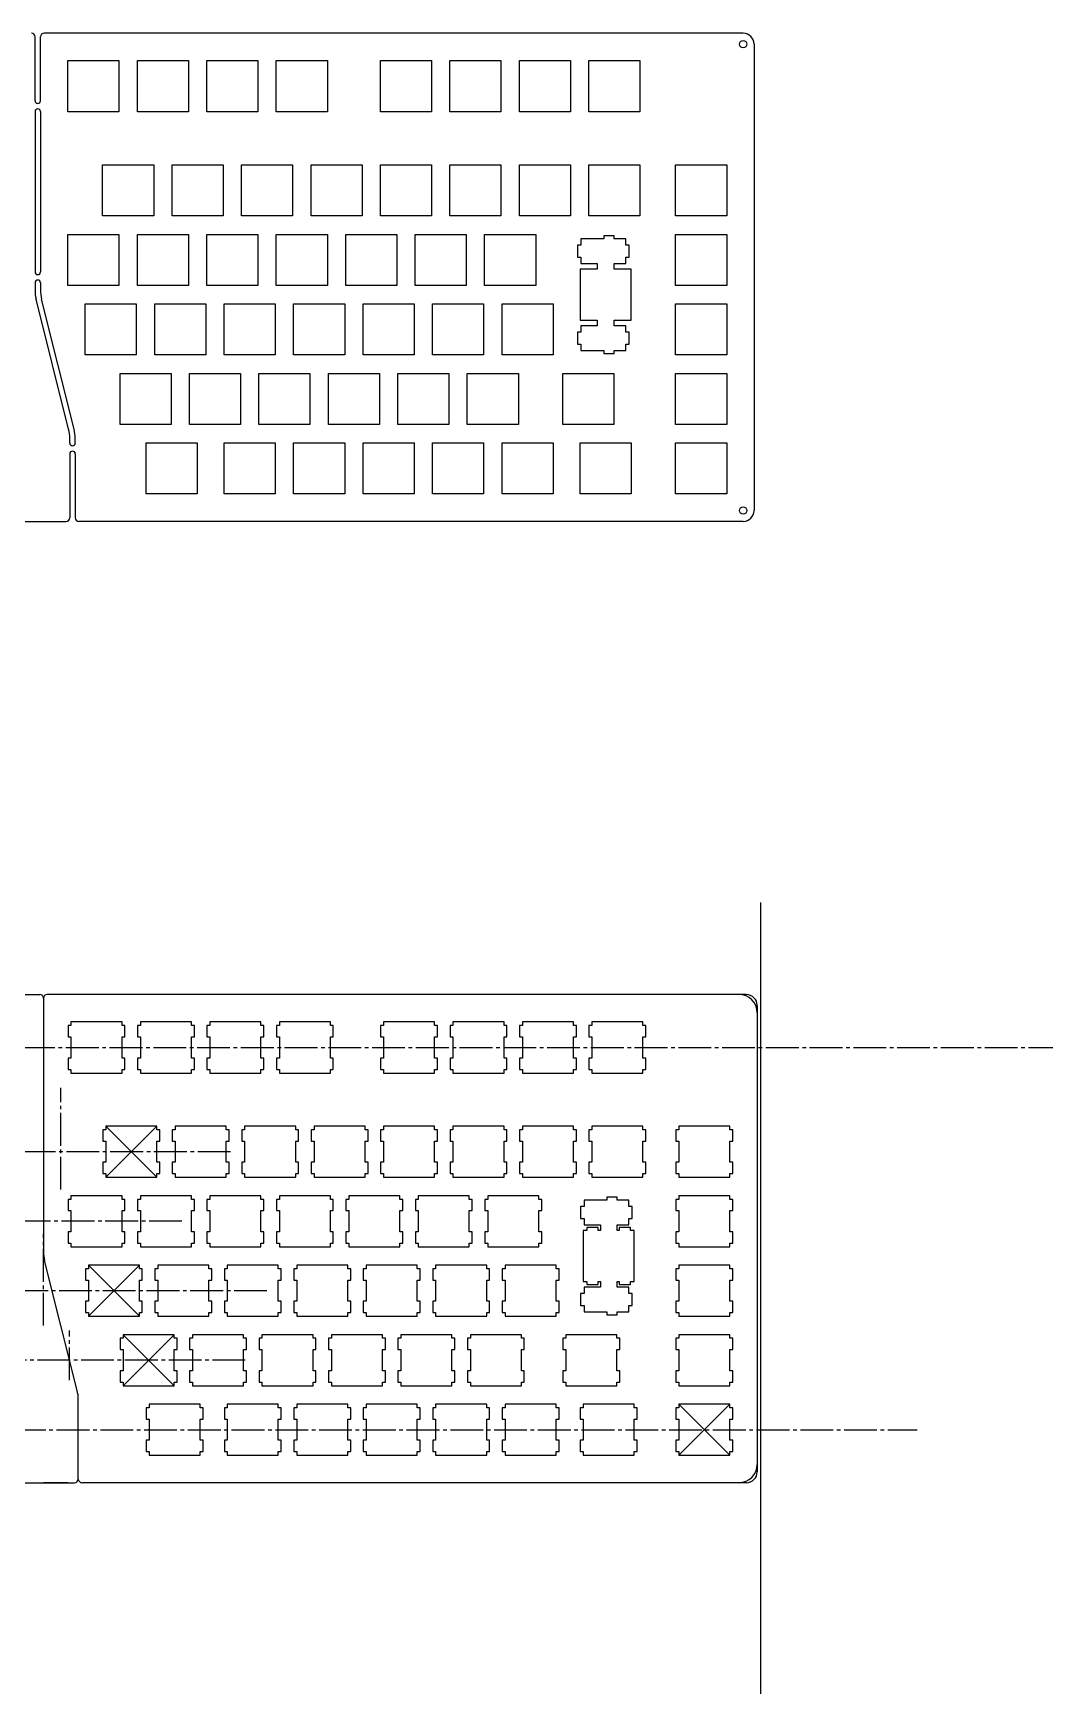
# Model space of a CAD drawing. Units: millimetres on the paper. Extents: x -311 to 187, y -497 to 350.
# Drawn here: x -92.4 to 187.2, y -127.2 to 328 of the extents above; entities that cross this region are included whole.
import ezdxf

# ---------------------------------------------------------------- set-up
doc = ezdxf.new("R2010")
doc.units = ezdxf.units.MM
doc.linetypes.add('CHAIN2', pattern=[12, 9, -1, 1, -1])
for name, color, linetype in [('0-0', 7, 'Continuous'), ('0-1', 7, 'Continuous'), ('0-2', 7, 'Continuous'), ('0-3', 7, 'Continuous')]:
    doc.layers.add(name, color=color, linetype=linetype)

msp = doc.modelspace()

# ---------------------------------------------------------------- linework, layer by layer
at = {"layer": '0-0'}
for points in [[(-82.041, 56.938), (-82.041, 55.939), (-82.841, 55.939), (-82.841, 52.839), (-82.041, 52.839), (-82.041, 47.039), (-82.841, 47.039), (-82.841, 43.94), (-82.041, 43.94), (-82.041, 42.939), (-68.041, 42.939), (-68.041, 43.94), (-67.241, 43.94), (-67.241, 47.039), (-68.041, 47.039), (-68.041, 52.839), (-67.241, 52.839), (-67.241, 55.939), (-68.041, 55.939), (-68.041, 56.938)], [(-62.991, 56.938), (-62.991, 55.939), (-63.791, 55.939), (-63.791, 52.839), (-62.991, 52.839), (-62.991, 47.039), (-63.791, 47.039), (-63.791, 43.94), (-62.991, 43.94), (-62.991, 42.939), (-48.991, 42.939), (-48.991, 43.94), (-48.191, 43.94), (-48.191, 47.039), (-48.991, 47.039), (-48.991, 52.839), (-48.191, 52.839), (-48.191, 55.939), (-48.991, 55.939), (-48.991, 56.938)], [(-43.941, 56.938), (-43.941, 55.939), (-44.742, 55.939), (-44.742, 52.839), (-43.941, 52.839), (-43.941, 47.039), (-44.742, 47.039), (-44.742, 43.94), (-43.941, 43.94), (-43.941, 42.939), (-29.941, 42.939), (-29.941, 43.94), (-29.141, 43.94), (-29.141, 47.039), (-29.941, 47.039), (-29.941, 52.839), (-29.141, 52.839), (-29.141, 55.939), (-29.941, 55.939), (-29.941, 56.938)], [(-24.891, 56.938), (-24.891, 55.939), (-25.692, 55.939), (-25.692, 52.839), (-24.891, 52.839), (-24.891, 47.039), (-25.692, 47.039), (-25.692, 43.94), (-24.891, 43.94), (-24.891, 42.939), (-10.891, 42.939), (-10.891, 43.94), (-10.091, 43.94), (-10.091, 47.039), (-10.891, 47.039), (-10.891, 52.839), (-10.091, 52.839), (-10.091, 55.939), (-10.891, 55.939), (-10.891, 56.938)], [(3.684, 56.938), (3.684, 55.939), (2.883, 55.939), (2.883, 52.839), (3.684, 52.839), (3.684, 47.039), (2.883, 47.039), (2.883, 43.94), (3.684, 43.94), (3.684, 42.939), (17.684, 42.939), (17.684, 43.94), (18.485, 43.94), (18.485, 47.039), (17.684, 47.039), (17.684, 52.839), (18.485, 52.839), (18.485, 55.939), (17.684, 55.939), (17.684, 56.938)], [(22.735, 56.938), (22.735, 55.939), (21.934, 55.939), (21.934, 52.839), (22.735, 52.839), (22.735, 47.039), (21.934, 47.039), (21.934, 43.94), (22.735, 43.94), (22.735, 42.939), (36.734, 42.939), (36.734, 43.94), (37.535, 43.94), (37.535, 47.039), (36.734, 47.039), (36.734, 52.839), (37.535, 52.839), (37.535, 55.939), (36.734, 55.939), (36.734, 56.938)], [(41.785, 56.938), (41.785, 55.939), (40.984, 55.939), (40.984, 52.839), (41.785, 52.839), (41.785, 47.039), (40.984, 47.039), (40.984, 43.94), (41.785, 43.94), (41.785, 42.939), (55.784, 42.939), (55.784, 43.94), (56.585, 43.94), (56.585, 47.039), (55.784, 47.039), (55.784, 52.839), (56.585, 52.839), (56.585, 55.939), (55.784, 55.939), (55.784, 56.938)], [(60.835, 56.938), (60.835, 55.939), (60.034, 55.939), (60.034, 52.839), (60.835, 52.839), (60.835, 47.039), (60.034, 47.039), (60.034, 43.94), (60.835, 43.94), (60.835, 42.939), (74.834, 42.939), (74.834, 43.94), (75.635, 43.94), (75.635, 47.039), (74.834, 47.039), (74.834, 52.839), (75.635, 52.839), (75.635, 55.939), (74.834, 55.939), (74.834, 56.938)], [(-72.516, 28.363), (-72.516, 27.364), (-73.316, 27.364), (-73.316, 24.263), (-72.516, 24.263), (-72.516, 18.463), (-73.316, 18.463), (-73.316, 15.364), (-72.516, 15.364), (-72.516, 14.364), (-58.516, 14.364), (-58.516, 15.364), (-57.716, 15.364), (-57.716, 18.463), (-58.516, 18.463), (-58.516, 24.263), (-57.716, 24.263), (-57.716, 27.364), (-58.516, 27.364), (-58.516, 28.363)], [(-53.466, 28.363), (-53.466, 27.364), (-54.266, 27.364), (-54.266, 24.263), (-53.466, 24.263), (-53.466, 18.463), (-54.266, 18.463), (-54.266, 15.364), (-53.466, 15.364), (-53.466, 14.364), (-39.466, 14.364), (-39.466, 15.364), (-38.666, 15.364), (-38.666, 18.463), (-39.466, 18.463), (-39.466, 24.263), (-38.666, 24.263), (-38.666, 27.364), (-39.466, 27.364), (-39.466, 28.363)], [(-34.416, 28.363), (-34.416, 27.364), (-35.217, 27.364), (-35.217, 24.263), (-34.416, 24.263), (-34.416, 18.463), (-35.217, 18.463), (-35.217, 15.364), (-34.416, 15.364), (-34.416, 14.364), (-20.416, 14.364), (-20.416, 15.364), (-19.616, 15.364), (-19.616, 18.463), (-20.416, 18.463), (-20.416, 24.263), (-19.616, 24.263), (-19.616, 27.364), (-20.416, 27.364), (-20.416, 28.363)], [(-15.366, 28.363), (-15.366, 27.364), (-16.167, 27.364), (-16.167, 24.263), (-15.366, 24.263), (-15.366, 18.463), (-16.167, 18.463), (-16.167, 15.364), (-15.366, 15.364), (-15.366, 14.364), (-1.366, 14.364), (-1.366, 15.364), (-0.566, 15.364), (-0.566, 18.463), (-1.366, 18.463), (-1.366, 24.263), (-0.566, 24.263), (-0.566, 27.364), (-1.366, 27.364), (-1.366, 28.363)], [(3.684, 28.363), (3.684, 27.364), (2.883, 27.364), (2.883, 24.263), (3.684, 24.263), (3.684, 18.463), (2.883, 18.463), (2.883, 15.364), (3.684, 15.364), (3.684, 14.364), (17.684, 14.364), (17.684, 15.364), (18.485, 15.364), (18.485, 18.463), (17.684, 18.463), (17.684, 24.263), (18.485, 24.263), (18.485, 27.364), (17.684, 27.364), (17.684, 28.363)], [(22.735, 28.363), (22.735, 27.364), (21.934, 27.364), (21.934, 24.263), (22.735, 24.263), (22.735, 18.463), (21.934, 18.463), (21.934, 15.364), (22.735, 15.364), (22.735, 14.364), (36.734, 14.364), (36.734, 15.364), (37.535, 15.364), (37.535, 18.463), (36.734, 18.463), (36.734, 24.263), (37.535, 24.263), (37.535, 27.364), (36.734, 27.364), (36.734, 28.363)], [(41.785, 28.363), (41.785, 27.364), (40.984, 27.364), (40.984, 24.263), (41.785, 24.263), (41.785, 18.463), (40.984, 18.463), (40.984, 15.364), (41.785, 15.364), (41.785, 14.364), (55.784, 14.364), (55.784, 15.364), (56.585, 15.364), (56.585, 18.463), (55.784, 18.463), (55.784, 24.263), (56.585, 24.263), (56.585, 27.364), (55.784, 27.364), (55.784, 28.363)], [(60.835, 28.363), (60.835, 27.364), (60.034, 27.364), (60.034, 24.263), (60.835, 24.263), (60.835, 18.463), (60.034, 18.463), (60.034, 15.364), (60.835, 15.364), (60.835, 14.364), (74.834, 14.364), (74.834, 15.364), (75.635, 15.364), (75.635, 18.463), (74.834, 18.463), (74.834, 24.263), (75.635, 24.263), (75.635, 27.364), (74.834, 27.364), (74.834, 28.363)], [(84.647, 28.363), (84.647, 27.364), (83.846, 27.364), (83.846, 24.263), (84.647, 24.263), (84.647, 18.463), (83.846, 18.463), (83.846, 15.364), (84.647, 15.364), (84.647, 14.364), (98.647, 14.364), (98.647, 15.364), (99.446, 15.364), (99.446, 18.463), (98.647, 18.463), (98.647, 24.263), (99.446, 24.263), (99.446, 27.364), (98.647, 27.364), (98.647, 28.363)], [(-82.041, 9.313), (-82.041, 8.314), (-82.841, 8.314), (-82.841, 5.213), (-82.041, 5.213), (-82.041, -0.587), (-82.841, -0.587), (-82.841, -3.686), (-82.041, -3.686), (-82.041, -4.686), (-68.041, -4.686), (-68.041, -3.686), (-67.241, -3.686), (-67.241, -0.587), (-68.041, -0.587), (-68.041, 5.213), (-67.241, 5.213), (-67.241, 8.314), (-68.041, 8.314), (-68.041, 9.313)], [(-62.991, 9.313), (-62.991, 8.314), (-63.791, 8.314), (-63.791, 5.213), (-62.991, 5.213), (-62.991, -0.587), (-63.791, -0.587), (-63.791, -3.686), (-62.991, -3.686), (-62.991, -4.686), (-48.991, -4.686), (-48.991, -3.686), (-48.191, -3.686), (-48.191, -0.587), (-48.991, -0.587), (-48.991, 5.213), (-48.191, 5.213), (-48.191, 8.314), (-48.991, 8.314), (-48.991, 9.313)], [(-43.941, 9.313), (-43.941, 8.314), (-44.742, 8.314), (-44.742, 5.213), (-43.941, 5.213), (-43.941, -0.587), (-44.742, -0.587), (-44.742, -3.686), (-43.941, -3.686), (-43.941, -4.686), (-29.941, -4.686), (-29.941, -3.686), (-29.141, -3.686), (-29.141, -0.587), (-29.941, -0.587), (-29.941, 5.213), (-29.141, 5.213), (-29.141, 8.314), (-29.941, 8.314), (-29.941, 9.313)], [(-24.891, 9.313), (-24.891, 8.314), (-25.692, 8.314), (-25.692, 5.213), (-24.891, 5.213), (-24.891, -0.587), (-25.692, -0.587), (-25.692, -3.686), (-24.891, -3.686), (-24.891, -4.686), (-10.891, -4.686), (-10.891, -3.686), (-10.091, -3.686), (-10.091, -0.587), (-10.891, -0.587), (-10.891, 5.213), (-10.091, 5.213), (-10.091, 8.314), (-10.891, 8.314), (-10.891, 9.313)], [(-5.841, 9.313), (-5.841, 8.314), (-6.642, 8.314), (-6.642, 5.213), (-5.841, 5.213), (-5.841, -0.587), (-6.642, -0.587), (-6.642, -3.686), (-5.841, -3.686), (-5.841, -4.686), (8.159, -4.686), (8.159, -3.686), (8.958, -3.686), (8.958, -0.587), (8.159, -0.587), (8.159, 5.213), (8.958, 5.213), (8.958, 8.314), (8.159, 8.314), (8.159, 9.313)], [(13.208, 9.313), (13.208, 8.314), (12.408, 8.314), (12.408, 5.213), (13.208, 5.213), (13.208, -0.587), (12.408, -0.587), (12.408, -3.686), (13.208, -3.686), (13.208, -4.686), (27.209, -4.686), (27.209, -3.686), (28.008, -3.686), (28.008, -0.587), (27.209, -0.587), (27.209, 5.213), (28.008, 5.213), (28.008, 8.314), (27.209, 8.314), (27.209, 9.313)], [(32.258, 9.313), (32.258, 8.314), (31.459, 8.314), (31.459, 5.213), (32.258, 5.213), (32.258, -0.587), (31.459, -0.587), (31.459, -3.686), (32.258, -3.686), (32.258, -4.686), (46.259, -4.686), (46.259, -3.686), (47.06, -3.686), (47.06, -0.587), (46.259, -0.587), (46.259, 5.213), (47.06, 5.213), (47.06, 8.314), (46.259, 8.314), (46.259, 9.313)], [(84.647, 9.313), (84.647, 8.314), (83.846, 8.314), (83.846, 5.213), (84.647, 5.213), (84.647, -0.587), (83.846, -0.587), (83.846, -3.686), (84.647, -3.686), (84.647, -4.686), (98.647, -4.686), (98.647, -3.686), (99.446, -3.686), (99.446, -0.587), (98.647, -0.587), (98.647, 5.213), (99.446, 5.213), (99.446, 8.314), (98.647, 8.314), (98.647, 9.313)], [(-77.278, -9.737), (-77.278, -10.736), (-78.079, -10.736), (-78.079, -13.837), (-77.278, -13.837), (-77.278, -19.637), (-78.079, -19.637), (-78.079, -22.736), (-77.278, -22.736), (-77.278, -23.736), (-63.279, -23.736), (-63.279, -22.736), (-62.48, -22.736), (-62.48, -19.637), (-63.279, -19.637), (-63.279, -13.837), (-62.48, -13.837), (-62.48, -10.736), (-63.279, -10.736), (-63.279, -9.737)], [(-58.228, -9.737), (-58.228, -10.736), (-59.029, -10.736), (-59.029, -13.837), (-58.228, -13.837), (-58.228, -19.637), (-59.029, -19.637), (-59.029, -22.736), (-58.228, -22.736), (-58.228, -23.736), (-44.229, -23.736), (-44.229, -22.736), (-43.43, -22.736), (-43.43, -19.637), (-44.229, -19.637), (-44.229, -13.837), (-43.43, -13.837), (-43.43, -10.736), (-44.229, -10.736), (-44.229, -9.737)], [(-39.178, -9.737), (-39.178, -10.736), (-39.979, -10.736), (-39.979, -13.837), (-39.178, -13.837), (-39.178, -19.637), (-39.979, -19.637), (-39.979, -22.736), (-39.178, -22.736), (-39.178, -23.736), (-25.179, -23.736), (-25.179, -22.736), (-24.38, -22.736), (-24.38, -19.637), (-25.179, -19.637), (-25.179, -13.837), (-24.38, -13.837), (-24.38, -10.736), (-25.179, -10.736), (-25.179, -9.737)], [(-20.128, -9.737), (-20.128, -10.736), (-20.929, -10.736), (-20.929, -13.837), (-20.128, -13.837), (-20.128, -19.637), (-20.929, -19.637), (-20.929, -22.736), (-20.128, -22.736), (-20.128, -23.736), (-6.129, -23.736), (-6.129, -22.736), (-5.33, -22.736), (-5.33, -19.637), (-6.129, -19.637), (-6.129, -13.837), (-5.33, -13.837), (-5.33, -10.736), (-6.129, -10.736), (-6.129, -9.737)], [(-1.078, -9.737), (-1.078, -10.736), (-1.879, -10.736), (-1.879, -13.837), (-1.078, -13.837), (-1.078, -19.637), (-1.879, -19.637), (-1.879, -22.736), (-1.078, -22.736), (-1.078, -23.736), (12.921, -23.736), (12.921, -22.736), (13.72, -22.736), (13.72, -19.637), (12.921, -19.637), (12.921, -13.837), (13.72, -13.837), (13.72, -10.736), (12.921, -10.736), (12.921, -9.737)], [(17.972, -9.737), (17.972, -10.736), (17.171, -10.736), (17.171, -13.837), (17.972, -13.837), (17.972, -19.637), (17.171, -19.637), (17.171, -22.736), (17.972, -22.736), (17.972, -23.736), (31.972, -23.736), (31.972, -22.736), (32.771, -22.736), (32.771, -19.637), (31.972, -19.637), (31.972, -13.837), (32.771, -13.837), (32.771, -10.736), (31.972, -10.736), (31.972, -9.737)], [(37.022, -9.737), (37.022, -10.736), (36.221, -10.736), (36.221, -13.837), (37.022, -13.837), (37.022, -19.637), (36.221, -19.637), (36.221, -22.736), (37.022, -22.736), (37.022, -23.736), (51.022, -23.736), (51.022, -22.736), (51.821, -22.736), (51.821, -19.637), (51.022, -19.637), (51.022, -13.837), (51.821, -13.837), (51.821, -10.736), (51.022, -10.736), (51.022, -9.737)], [(84.647, -9.737), (84.647, -10.736), (83.846, -10.736), (83.846, -13.837), (84.647, -13.837), (84.647, -19.637), (83.846, -19.637), (83.846, -22.736), (84.647, -22.736), (84.647, -23.736), (98.647, -23.736), (98.647, -22.736), (99.446, -22.736), (99.446, -19.637), (98.647, -19.637), (98.647, -13.837), (99.446, -13.837), (99.446, -10.736), (98.647, -10.736), (98.647, -9.737)], [(-67.753, -28.787), (-67.753, -29.786), (-68.554, -29.786), (-68.554, -32.887), (-67.753, -32.887), (-67.753, -38.687), (-68.554, -38.687), (-68.554, -41.786), (-67.753, -41.786), (-67.753, -42.786), (-53.754, -42.786), (-53.754, -41.786), (-52.955, -41.786), (-52.955, -38.687), (-53.754, -38.687), (-53.754, -32.887), (-52.955, -32.887), (-52.955, -29.786), (-53.754, -29.786), (-53.754, -28.787)], [(-48.703, -28.787), (-48.703, -29.786), (-49.504, -29.786), (-49.504, -32.887), (-48.703, -32.887), (-48.703, -38.687), (-49.504, -38.687), (-49.504, -41.786), (-48.703, -41.786), (-48.703, -42.786), (-34.704, -42.786), (-34.704, -41.786), (-33.905, -41.786), (-33.905, -38.687), (-34.704, -38.687), (-34.704, -32.887), (-33.905, -32.887), (-33.905, -29.786), (-34.704, -29.786), (-34.704, -28.787)], [(-29.653, -28.787), (-29.653, -29.786), (-30.454, -29.786), (-30.454, -32.887), (-29.653, -32.887), (-29.653, -38.687), (-30.454, -38.687), (-30.454, -41.786), (-29.653, -41.786), (-29.653, -42.786), (-15.654, -42.786), (-15.654, -41.786), (-14.855, -41.786), (-14.855, -38.687), (-15.654, -38.687), (-15.654, -32.887), (-14.855, -32.887), (-14.855, -29.786), (-15.654, -29.786), (-15.654, -28.787)], [(-10.603, -28.787), (-10.603, -29.786), (-11.404, -29.786), (-11.404, -32.887), (-10.603, -32.887), (-10.603, -38.687), (-11.404, -38.687), (-11.404, -41.786), (-10.603, -41.786), (-10.603, -42.786), (3.396, -42.786), (3.396, -41.786), (4.195, -41.786), (4.195, -38.687), (3.396, -38.687), (3.396, -32.887), (4.195, -32.887), (4.195, -29.786), (3.396, -29.786), (3.396, -28.787)], [(8.447, -28.787), (8.447, -29.786), (7.646, -29.786), (7.646, -32.887), (8.447, -32.887), (8.447, -38.687), (7.646, -38.687), (7.646, -41.786), (8.447, -41.786), (8.447, -42.786), (22.447, -42.786), (22.447, -41.786), (23.246, -41.786), (23.246, -38.687), (22.447, -38.687), (22.447, -32.887), (23.246, -32.887), (23.246, -29.786), (22.447, -29.786), (22.447, -28.787)], [(27.497, -28.787), (27.497, -29.786), (26.696, -29.786), (26.696, -32.887), (27.497, -32.887), (27.497, -38.687), (26.696, -38.687), (26.696, -41.786), (27.497, -41.786), (27.497, -42.786), (41.497, -42.786), (41.497, -41.786), (42.296, -41.786), (42.296, -38.687), (41.497, -38.687), (41.497, -32.887), (42.296, -32.887), (42.296, -29.786), (41.497, -29.786), (41.497, -28.787)], [(53.691, -28.787), (53.691, -29.786), (52.89, -29.786), (52.89, -32.887), (53.691, -32.887), (53.691, -38.687), (52.89, -38.687), (52.89, -41.786), (53.691, -41.786), (53.691, -42.786), (67.69, -42.786), (67.69, -41.786), (68.491, -41.786), (68.491, -38.687), (67.69, -38.687), (67.69, -32.887), (68.491, -32.887), (68.491, -29.786), (67.69, -29.786), (67.69, -28.787)], [(84.647, -28.787), (84.647, -29.786), (83.846, -29.786), (83.846, -32.887), (84.647, -32.887), (84.647, -38.687), (83.846, -38.687), (83.846, -41.786), (84.647, -41.786), (84.647, -42.786), (98.647, -42.786), (98.647, -41.786), (99.446, -41.786), (99.446, -38.687), (98.647, -38.687), (98.647, -32.887), (99.446, -32.887), (99.446, -29.786), (98.647, -29.786), (98.647, -28.787)], [(-60.61, -47.837), (-60.61, -48.836), (-61.41, -48.836), (-61.41, -51.937), (-60.61, -51.937), (-60.61, -57.737), (-61.41, -57.737), (-61.41, -60.836), (-60.61, -60.836), (-60.61, -61.836), (-46.61, -61.836), (-46.61, -60.836), (-45.809, -60.836), (-45.809, -57.737), (-46.61, -57.737), (-46.61, -51.937), (-45.809, -51.937), (-45.809, -48.836), (-46.61, -48.836), (-46.61, -47.837)], [(-39.178, -47.837), (-39.178, -48.836), (-39.979, -48.836), (-39.979, -51.937), (-39.178, -51.937), (-39.178, -57.737), (-39.979, -57.737), (-39.979, -60.836), (-39.178, -60.836), (-39.178, -61.836), (-25.179, -61.836), (-25.179, -60.836), (-24.38, -60.836), (-24.38, -57.737), (-25.179, -57.737), (-25.179, -51.937), (-24.38, -51.937), (-24.38, -48.836), (-25.179, -48.836), (-25.179, -47.837)], [(-20.128, -47.837), (-20.128, -48.836), (-20.929, -48.836), (-20.929, -51.937), (-20.128, -51.937), (-20.128, -57.737), (-20.929, -57.737), (-20.929, -60.836), (-20.128, -60.836), (-20.128, -61.836), (-6.129, -61.836), (-6.129, -60.836), (-5.33, -60.836), (-5.33, -57.737), (-6.129, -57.737), (-6.129, -51.937), (-5.33, -51.937), (-5.33, -48.836), (-6.129, -48.836), (-6.129, -47.837)], [(-1.078, -47.837), (-1.078, -48.836), (-1.879, -48.836), (-1.879, -51.937), (-1.078, -51.937), (-1.078, -57.737), (-1.879, -57.737), (-1.879, -60.836), (-1.078, -60.836), (-1.078, -61.836), (12.921, -61.836), (12.921, -60.836), (13.72, -60.836), (13.72, -57.737), (12.921, -57.737), (12.921, -51.937), (13.72, -51.937), (13.72, -48.836), (12.921, -48.836), (12.921, -47.837)], [(17.972, -47.837), (17.972, -48.836), (17.171, -48.836), (17.171, -51.937), (17.972, -51.937), (17.972, -57.737), (17.171, -57.737), (17.171, -60.836), (17.972, -60.836), (17.972, -61.836), (31.972, -61.836), (31.972, -60.836), (32.771, -60.836), (32.771, -57.737), (31.972, -57.737), (31.972, -51.937), (32.771, -51.937), (32.771, -48.836), (31.972, -48.836), (31.972, -47.837)], [(37.022, -47.837), (37.022, -48.836), (36.221, -48.836), (36.221, -51.937), (37.022, -51.937), (37.022, -57.737), (36.221, -57.737), (36.221, -60.836), (37.022, -60.836), (37.022, -61.836), (51.022, -61.836), (51.022, -60.836), (51.821, -60.836), (51.821, -57.737), (51.022, -57.737), (51.022, -51.937), (51.821, -51.937), (51.821, -48.836), (51.022, -48.836), (51.022, -47.837)], [(58.452, -47.837), (58.452, -48.836), (57.653, -48.836), (57.653, -51.937), (58.452, -51.937), (58.452, -57.737), (57.653, -57.737), (57.653, -60.836), (58.452, -60.836), (58.452, -61.836), (72.453, -61.836), (72.453, -60.836), (73.252, -60.836), (73.252, -57.737), (72.453, -57.737), (72.453, -51.937), (73.252, -51.937), (73.252, -48.836), (72.453, -48.836), (72.453, -47.837)], [(84.647, -47.837), (84.647, -48.836), (83.846, -48.836), (83.846, -51.937), (84.647, -51.937), (84.647, -57.737), (83.846, -57.737), (83.846, -60.836), (84.647, -60.836), (84.647, -61.836), (98.647, -61.836), (98.647, -60.836), (99.446, -60.836), (99.446, -57.737), (98.647, -57.737), (98.647, -51.937), (99.446, -51.937), (99.446, -48.836), (98.647, -48.836), (98.647, -47.837)]]:
    msp.add_lwpolyline(points, close=True, dxfattribs=at)
for points in [[(64.952, 8.889), (64.952, 8.063), (58.682, 8.063), (58.682, 6.34), (57.702, 6.34), (57.702, 3.039), (58.682, 3.039), (58.682, 1.313), (63.152, 1.313), (63.152, -0.212), (62.553, -0.212), (62.553, 0.589), (59.453, 0.589), (59.453, -0.212), (58.452, -0.212), (58.452, -14.211), (59.453, -14.211), (59.453, -15.011), (62.553, -15.011), (62.553, -14.211), (63.152, -14.211), (63.152, -15.737), (58.682, -15.737), (58.682, -17.461), (57.702, -17.461), (57.702, -20.761), (58.682, -20.761), (58.682, -22.486), (64.952, -22.486), (64.952, -23.31), (67.752, -23.31), (67.752, -22.486), (70.982, -22.486), (70.982, -20.761), (71.903, -20.761), (71.903, -17.461), (70.982, -17.461), (70.982, -15.737), (67.752, -15.737), (67.752, -14.211)], [(67.752, -14.211), (68.352, -14.211), (68.352, -15.011), (71.452, -15.011), (71.452, -14.211), (72.453, -14.211), (72.453, -0.212), (71.452, -0.212), (71.452, 0.589), (68.352, 0.589), (68.352, -0.212), (67.752, -0.212), (67.752, 1.313), (70.982, 1.313), (70.982, 3.039), (71.903, 3.039), (71.903, 6.34), (70.982, 6.34), (70.982, 8.063), (67.752, 8.063), (67.752, 8.889), (64.952, 8.889)]]:
    msp.add_lwpolyline(points, dxfattribs=at)
at = {"layer": '0-1'}
for p, q in [((107.082, 89.695), (107.082, -127.229)), ((-72.516, 28.363), (-58.516, 14.364)), ((-72.516, 14.364), (-58.516, 28.363)), ((-77.278, -9.737), (-63.279, -23.736)), ((-77.278, -23.736), (-63.279, -9.737)), ((-67.753, -28.787), (-53.754, -42.786)), ((-67.753, -42.786), (-53.754, -28.787))]:
    msp.add_line(p, q, dxfattribs=at)
at = {"layer": '0-1', "linetype": 'CHAIN2'}
for p, q in [((-89.567, 62.714), (-89.567, 35.121)), ((-311.439, 49.938), (187.249, 49.938)), ((-84.804, 10.989), (-84.804, 38.865)), ((-38.273, 21.363), (-127.267, 21.363)), ((-51.622, 2.313), (-139.557, 2.313)), ((-89.566, -26.274), (-89.566, -1.13)), ((-28.314, -16.737), (-129.175, -16.737)), ((-82.423, -41.301), (-82.423, -27.599)), ((-34.247, -35.787), (-127.691, -35.787)), ((-80.041, -63.903), (-80.041, -45.963)), ((-289.985, -54.837), (150.062, -54.837))]:
    msp.add_line(p, q, dxfattribs=at)
at = {"layer": '0-2'}
for p, q in [((-253.729, 64.463), (-90.567, 64.463)), ((-83.216, 64.463), (-88.567, 64.463)), ((103.172, 64.463), (-88.567, 64.463)), ((-89.567, 63.463), (-89.567, -5.98)), ((106.172, 61.463), (106.172, -66.362)), ((-80.34, -44.117), (-89.268, -8.406)), ((-80.041, -68.362), (-80.041, -46.543)), ((-253.729, -69.362), (-81.041, -69.362)), ((-82.945, -69.362), (-89.566, -69.362)), ((103.172, -69.362), (-79.041, -69.362))]:
    msp.add_line(p, q, dxfattribs=at)
for centre, radius, start, end in [((-90.567, 63.463), 1, 0, 90), ((-88.567, 63.463), 1, 90, 180), ((101.172, 59.463), 5, 0, 90), ((103.172, 61.463), 3, 0, 90), ((-79.567, -5.98), 10, 180, 194.03714), ((-90.041, -46.543), 10, 0, 14.03714), ((101.172, -64.362), 5, 270, 0), ((103.172, -66.362), 3, 270, 0), ((-81.041, -68.362), 1, 270, 0), ((-79.041, -68.362), 1, 180, 270)]:
    msp.add_arc(centre, radius, start, end, dxfattribs=at)
at = {"layer": '0-3'}
for p, q in [((-84.056, 327.987), (-89.407, 327.987)), ((102.332, 327.987), (-89.407, 327.987)), ((-91.907, 309.487), (-91.907, 326.987)), ((-90.407, 309.487), (-90.407, 326.987)), ((105.332, 324.987), (105.332, 197.162)), ((-91.907, 306.487), (-91.907, 262.574)), ((-90.407, 306.487), (-90.407, 262.574)), ((-91.907, 259.574), (-91.907, 257.543)), ((-90.407, 259.574), (-90.407, 257.543)), ((-82.68, 219.406), (-91.608, 255.117)), ((-81.18, 219.406), (-90.108, 255.117)), ((-82.381, 215.662), (-82.381, 216.981)), ((-80.881, 215.662), (-80.881, 216.981)), ((-82.381, 212.662), (-82.381, 195.162)), ((-80.881, 212.662), (-80.881, 195.162)), ((-256.068, 194.162), (-83.381, 194.162)), ((102.332, 194.162), (-79.881, 194.162)), ((84.647, -47.837), (98.647, -61.836)), ((84.647, -61.836), (98.647, -47.837))]:
    msp.add_line(p, q, dxfattribs=at)
for points in [[(-82.881, 320.461), (-68.881, 320.461), (-68.881, 306.462), (-82.881, 306.462)], [(-63.831, 320.461), (-49.831, 320.461), (-49.831, 306.462), (-63.831, 306.462)], [(-44.781, 320.461), (-30.781, 320.461), (-30.781, 306.462), (-44.781, 306.462)], [(-25.731, 320.461), (-11.731, 320.461), (-11.731, 306.462), (-25.731, 306.462)], [(2.844, 320.461), (16.844, 320.461), (16.844, 306.462), (2.844, 306.462)], [(21.895, 320.461), (35.894, 320.461), (35.894, 306.462), (21.895, 306.462)], [(40.945, 320.461), (54.944, 320.461), (54.944, 306.462), (40.945, 306.462)], [(59.995, 320.461), (73.994, 320.461), (73.994, 306.462), (59.995, 306.462)], [(-73.356, 291.886), (-59.356, 291.886), (-59.356, 277.887), (-73.356, 277.887)], [(-54.306, 291.886), (-40.306, 291.886), (-40.306, 277.887), (-54.306, 277.887)], [(-35.256, 291.886), (-21.256, 291.886), (-21.256, 277.887), (-35.256, 277.887)], [(-16.206, 291.886), (-2.206, 291.886), (-2.206, 277.887), (-16.206, 277.887)], [(2.844, 291.886), (16.844, 291.886), (16.844, 277.887), (2.844, 277.887)], [(21.895, 291.886), (35.894, 291.886), (35.894, 277.887), (21.895, 277.887)], [(40.945, 291.886), (54.944, 291.886), (54.944, 277.887), (40.945, 277.887)], [(59.995, 291.886), (73.994, 291.886), (73.994, 277.887), (59.995, 277.887)], [(83.807, 291.886), (97.807, 291.886), (97.807, 277.887), (83.807, 277.887)], [(-82.881, 272.836), (-68.881, 272.836), (-68.881, 258.837), (-82.881, 258.837)], [(-63.831, 272.836), (-49.831, 272.836), (-49.831, 258.837), (-63.831, 258.837)], [(-44.781, 272.836), (-30.781, 272.836), (-30.781, 258.837), (-44.781, 258.837)], [(-25.731, 272.836), (-11.731, 272.836), (-11.731, 258.837), (-25.731, 258.837)], [(-6.681, 272.836), (7.319, 272.836), (7.319, 258.837), (-6.681, 258.837)], [(12.368, 272.836), (26.369, 272.836), (26.369, 258.837), (12.368, 258.837)], [(31.418, 272.836), (45.419, 272.836), (45.419, 258.837), (31.418, 258.837)], [(83.807, 272.836), (97.807, 272.836), (97.807, 258.837), (83.807, 258.837)], [(-78.118, 253.786), (-64.119, 253.786), (-64.119, 239.787), (-78.118, 239.787)], [(-59.068, 253.786), (-45.069, 253.786), (-45.069, 239.787), (-59.068, 239.787)], [(-40.018, 253.786), (-26.019, 253.786), (-26.019, 239.787), (-40.018, 239.787)], [(-20.968, 253.786), (-6.969, 253.786), (-6.969, 239.787), (-20.968, 239.787)], [(-1.918, 253.786), (12.081, 253.786), (12.081, 239.787), (-1.918, 239.787)], [(17.132, 253.786), (31.132, 253.786), (31.132, 239.787), (17.132, 239.787)], [(36.182, 253.786), (50.182, 253.786), (50.182, 239.787), (36.182, 239.787)], [(83.807, 253.786), (97.807, 253.786), (97.807, 239.787), (83.807, 239.787)], [(-68.593, 234.736), (-54.594, 234.736), (-54.594, 220.737), (-68.593, 220.737)], [(-49.543, 234.736), (-35.544, 234.736), (-35.544, 220.737), (-49.543, 220.737)], [(-30.493, 234.736), (-16.494, 234.736), (-16.494, 220.737), (-30.493, 220.737)], [(-11.443, 234.736), (2.556, 234.736), (2.556, 220.737), (-11.443, 220.737)], [(7.607, 234.736), (21.607, 234.736), (21.607, 220.737), (7.607, 220.737)], [(26.657, 234.736), (40.657, 234.736), (40.657, 220.737), (26.657, 220.737)], [(52.851, 234.736), (66.85, 234.736), (66.85, 220.737), (52.851, 220.737)], [(83.807, 234.736), (97.807, 234.736), (97.807, 220.737), (83.807, 220.737)], [(-61.449, 215.687), (-47.45, 215.687), (-47.45, 201.687), (-61.449, 201.687)], [(-40.018, 215.687), (-26.019, 215.687), (-26.019, 201.687), (-40.018, 201.687)], [(-20.968, 215.687), (-6.969, 215.687), (-6.969, 201.687), (-20.968, 201.687)], [(-1.918, 215.687), (12.081, 215.687), (12.081, 201.687), (-1.918, 201.687)], [(17.132, 215.687), (31.132, 215.687), (31.132, 201.687), (17.132, 201.687)], [(36.182, 215.687), (50.182, 215.687), (50.182, 201.687), (36.182, 201.687)], [(57.612, 215.687), (71.613, 215.687), (71.613, 201.687), (57.612, 201.687)], [(83.807, 215.687), (97.807, 215.687), (97.807, 201.687), (83.807, 201.687)]]:
    msp.add_lwpolyline(points, close=True, dxfattribs=at)
for points in [[(64.112, 272.412), (64.112, 271.587), (57.842, 271.587), (57.842, 269.863), (56.862, 269.863), (56.862, 266.562), (57.842, 266.562), (57.842, 264.837), (62.312, 264.837), (62.312, 263.311), (57.612, 263.311), (57.612, 249.312), (62.312, 249.312), (62.312, 247.786), (57.842, 247.786), (57.842, 246.063), (56.862, 246.063), (56.862, 242.762), (57.842, 242.762), (57.842, 241.037), (64.112, 241.037), (64.112, 240.213), (66.912, 240.213), (66.912, 241.037), (70.142, 241.037), (70.142, 242.762), (71.063, 242.762), (71.063, 246.063), (70.142, 246.063), (70.142, 247.786), (66.912, 247.786), (66.912, 249.312), (71.613, 249.312), (71.613, 263.311), (66.912, 263.311), (66.912, 264.837), (70.142, 264.837), (70.142, 266.562), (71.063, 266.562), (71.063, 269.863)], [(71.063, 269.863), (70.142, 269.863), (70.142, 271.587), (66.912, 271.587), (66.912, 272.412), (64.112, 272.412)]]:
    msp.add_lwpolyline(points, dxfattribs=at)
for centre in [(102.332, 324.987), (102.332, 197.162)]:
    msp.add_circle(centre, 1, dxfattribs=at)
for centre, radius, start, end in [((-92.907, 326.987), 1, 0, 90), ((-89.407, 326.987), 1, 90, 180), ((102.332, 324.987), 3, 0, 90), ((-91.157, 309.487), 0.75, 180, 270), ((-91.157, 306.487), 0.75, 90, 180), ((-91.157, 309.487), 0.75, 270, 0), ((-91.157, 306.487), 0.75, 0, 90), ((-91.157, 262.574), 0.75, 180, 270), ((-91.157, 259.574), 0.75, 90, 180), ((-91.157, 262.574), 0.75, 270, 0), ((-91.157, 259.574), 0.75, 0, 90), ((-81.907, 257.543), 10, 180, 194.03714), ((-80.407, 257.543), 10, 180, 194.03714), ((-92.381, 216.981), 10, 0, 14.03714), ((-90.881, 216.981), 10, 0, 14.03714), ((-81.631, 215.662), 0.75, 180, 270), ((-81.631, 215.662), 0.75, 270, 0), ((-81.631, 212.662), 0.75, 90, 180), ((-81.631, 212.662), 0.75, 0, 90), ((102.332, 197.162), 3, 270, 0), ((-83.381, 195.162), 1, 270, 0), ((-79.881, 195.162), 1, 180, 270)]:
    msp.add_arc(centre, radius, start, end, dxfattribs=at)

doc.saveas('drawing.dxf')
